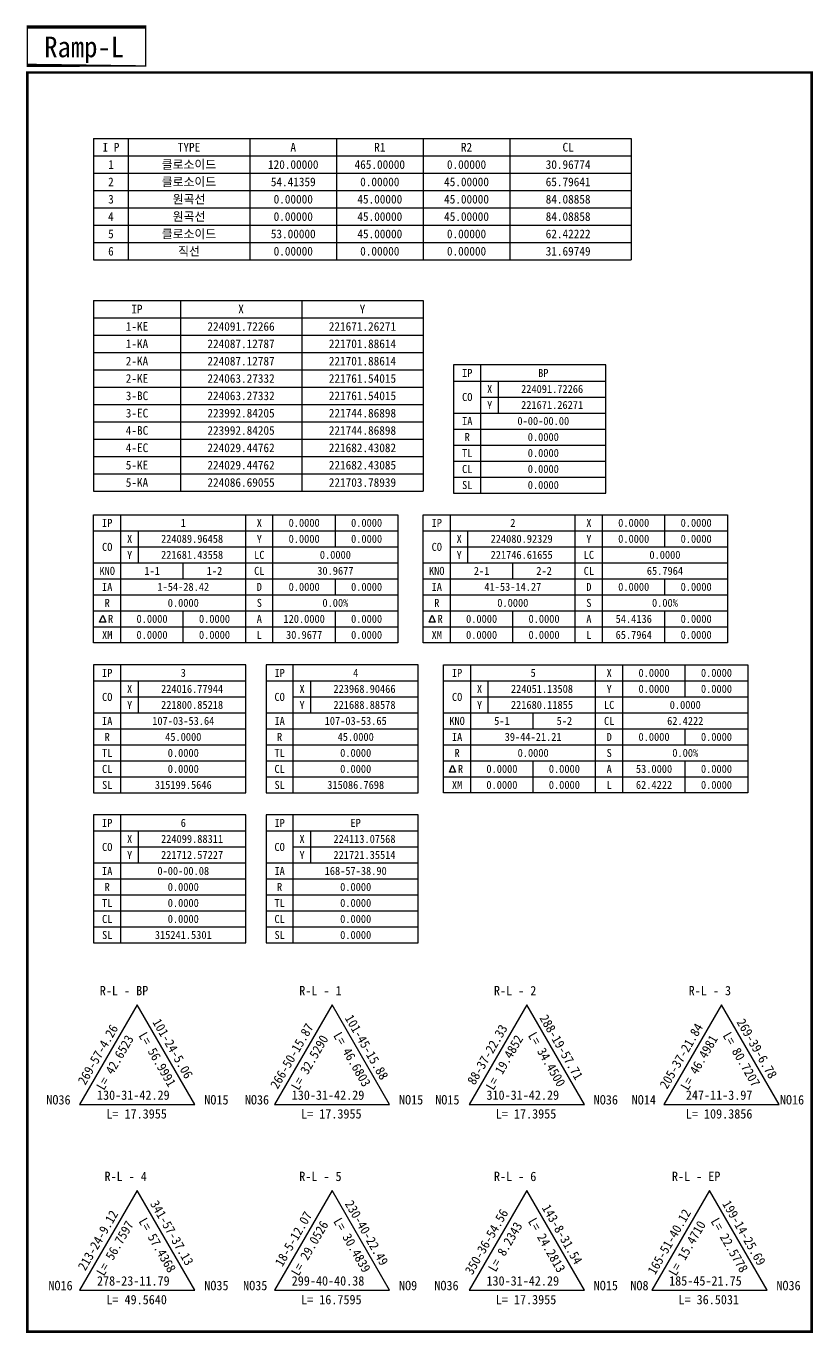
# Model space of a CAD drawing. Header units: metres. Extents: x 224482 to 226004, y 221373 to 222189.
# Drawn here: x 224997 to 225489, y 221373 to 222189 of the extents above; entities that cross this region are included whole.
import ezdxf
from ezdxf.enums import TextEntityAlignment as Align

# ---------------------------------------------------------------- set-up
doc = ezdxf.new("R2010")
doc.units = ezdxf.units.M
for name, color, linetype in [('CA-ALGN-TBSM', 2, 'Continuous'), ('CA-TABL-LIN1', 4, 'Continuous'), ('CA-TABL-LIN2', 1, 'Continuous'), ('CA-TABL-TEX2', 3, 'Continuous'), ('CV-SURV-LINE', 2, 'Continuous'), ('CV-SURV-TEXT', 3, 'Continuous'), ('CZ-LIN1', 7, 'Continuous'), ('CZ-TEX1', 6, 'Continuous')]:
    doc.layers.add(name, color=color, linetype=linetype)
doc.styles.add('GHS', font='DotumChe.ttf')
doc.styles.add('GTXT', font='DotumChe.ttf')
doc.styles.add('Han_Romanstyle', font='DotumChe.ttf')
doc.styles.add('돋움체', font='DotumChe.ttf')

# ---------------------------------------------------------------- blocks, each defined once
blk = doc.blocks.new('CACTCRV')
at = {"layer": 'CA-TABL-LIN1'}
blk.add_line((-15.25, -20), (-15.25, 20), dxfattribs=at)
blk.add_lwpolyline([(-23.75, -20), (23.75, -20), (23.75, 20), (-23.75, 20)], close=True, dxfattribs=at)
at = {"layer": 'CA-TABL-LIN2'}
for p, q in [((-23.75, 15), (23.75, 15)), ((-9.75, 5), (-9.75, 15)), ((-15.25, 10), (23.75, 10)), ((-23.75, 5), (23.75, 5)), ((-23.75, 0), (23.75, 0)), ((-23.75, -5), (23.75, -5)), ((-23.75, -10), (23.75, -10)), ((-23.75, -15), (23.75, -15))]:
    blk.add_line(p, q, dxfattribs=at)
at = {"layer": 'CA-TABL-TEX2', "style": 'GTXT'}
for s, p in [('IP', (-19.5, 17.5)), ('X', (-12.5, 12.5)), ('CO', (-19.5, 10)), ('Y', (-12.5, 7.5)), ('IA', (-19.5, 2.5)), ('R', (-19.5, -2.5)), ('TL', (-19.5, -7.5)), ('CL', (-19.5, -12.5)), ('SL', (-19.5, -17.5))]:
    blk.add_text(s, height=2.5, dxfattribs=at).set_placement(p, align=Align.MIDDLE_CENTER)
at = {"layer": 'CA-TABL-TEX2', "style": 'GTXT', "flags": 4}
for tag, p in [('IPNO', (4.249999359919457, 17.50000162638025)), ('COX', (7, 12.5)), ('COY', (7, 7.5)), ('IA', (4.25, 2.5)), ('R', (4.25, -2.5)), ('TL', (4.25, -7.5)), ('CL', (4.25, -12.5)), ('SL', (4.25, -17.5))]:
    blk.add_attdef(tag, text='', height=2.5, dxfattribs=at).set_placement(p, align=Align.MIDDLE)
blk = doc.blocks.new('CACTSPR')
at = {"layer": 'CA-TABL-LIN1'}
for p, q in [((0, -20), (0, 20)), ((8.5, -20), (8.5, 20))]:
    blk.add_line(p, q, dxfattribs=at)
blk.add_lwpolyline([(47.4999999999709, -20), (-47.5, -20), (-47.5, 20), (47.4999999999709, 20)], close=True, dxfattribs=at)
blk.add_lwpolyline([(-39, -20), (-39, 20)], dxfattribs=at)
at = {"layer": 'CA-TABL-LIN2'}
for p, q in [((28, 10), (28, 20)), ((-47.5, 15), (47.4999999999709, 15)), ((-33.5, 5), (-33.5, 15)), ((-39, 10), (47.5, 10)), ((-47.5, 5), (47.4999999999709, 5)), ((-19.5, 0), (-19.5, 5)), ((-47.5, 0), (47.4999999999709, 0)), ((28, -5), (28, 0)), ((-47.5, -5), (47.4999999999709, -5)), ((-47.5, -10), (47.4999999999709, -10)), ((-19.5, -20), (-19.5, -10)), ((28, -20), (28, -10)), ((-47.5, -15), (47.4999999999709, -15))]:
    blk.add_line(p, q, dxfattribs=at)
at = {"layer": 'CA-TABL-TEX2'}
blk.add_lwpolyline([(-44.67101316927119, -11.30628069797876), (-43.72807519867274, -13.49389222546324), (-45.61395113986964, -13.49389222546324)], close=True, dxfattribs=at)
at = {"layer": 'CA-TABL-TEX2', "style": 'GTXT'}
for s, p in [('IP', (-43.25, 17.5)), ('X', (4.25, 17.5)), ('X', (-36.25, 12.5)), ('Y', (4.25, 12.5)), ('CO', (-43.25, 10)), ('Y', (-36.25, 7.5)), ('LC', (4.25, 7.5)), ('KNO', (-43.25, 2.5)), ('CL', (4.25, 2.5)), ('IA', (-43.25, -2.5)), ('D', (4.25, -2.5)), ('R', (-43.25, -7.5)), ('S', (4.25, -7.5)), ('A', (4.25, -12.5)), ('XM', (-43.25, -17.5)), ('L', (4.25, -17.5))]:
    blk.add_text(s, height=2.5, dxfattribs=at).set_placement(p, align=Align.MIDDLE_CENTER)
blk.add_text('R', height=2.5, dxfattribs=at).set_placement((-42.19743679772364, -12.48919197084615), align=Align.MIDDLE)
at = {"layer": 'CA-TABL-TEX2', "style": 'GTXT', "flags": 4}
for tag, p in [('IPNO', (-19.50000064008054, 17.50000162638025)), ('X1', (18.25, 17.5)), ('X2', (37.75, 17.5)), ('COX', (-16.75, 12.5)), ('Y1', (18.25, 12.5)), ('Y2', (37.75, 12.5)), ('COY', (-16.75, 7.5)), ('LC', (28, 7.5)), ('KNO1', (-29.25000064008054, 2.500001626380254)), ('KNO2', (-9.750000640080543, 2.500001626380254)), ('CL', (28, 2.5)), ('IA', (-19.50000064008054, -2.499998373619746)), ('D1', (18.25, -2.5)), ('D2', (37.75, -2.5)), ('R', (-19.50000064008054, -7.499998373619746)), ('S', (28, -7.5)), ('DR1', (-29.25000064008054, -12.49999837361975)), ('DR2', (-9.750000640080543, -12.49999837361975)), ('A1', (18.25, -12.5)), ('A2', (37.75, -12.5)), ('XM1', (-29.25000064008054, -17.49999837361975)), ('XM2', (-9.750000640080543, -17.49999837361975)), ('SL1', (18.25, -17.5)), ('SL2', (37.75, -17.5))]:
    blk.add_attdef(tag, text='', height=2.5, dxfattribs=at).set_placement(p, align=Align.MIDDLE)

msp = doc.modelspace()

# ---------------------------------------------------------------- linework, layer by layer
at = {"layer": 'CA-TABL-LIN1', "linetype": 'Continuous'}
for p, q in [((225039.5976194855, 222119.2663815174), (225375.4309528188, 222119.2663815174)), ((225039.5976194855, 222119.2663815174), (225039.5976194855, 222043.4330481841)), ((225061.2642861522, 222119.2663815174), (225061.2642861522, 222108.4330481841)), ((225137.0976194855, 222119.2663815174), (225137.0976194855, 222108.4330481841)), ((225191.2642861522, 222119.2663815174), (225191.2642861522, 222108.4330481841)), ((225191.2642861522, 222119.2663815174), (225191.2642861522, 222108.433048184)), ((225245.4309528189, 222119.2663815174), (225245.4309528189, 222108.4330481841)), ((225299.5976194855, 222119.2663815174), (225299.5976194855, 222108.4330481841)), ((225375.4309528188, 222119.2663815174), (225375.4309528188, 222108.4330481841)), ((225039.5976194855, 222108.4330481841), (225061.2642861522, 222108.4330481841)), ((225061.2642861522, 222108.4330481841), (225137.0976194855, 222108.4330481841)), ((225061.2642861522, 222108.4330481841), (225061.2642861522, 222097.5997148507)), ((225137.0976194855, 222108.4330481841), (225212.9309528188, 222108.4330481841)), ((225137.0976194855, 222108.4330481841), (225137.0976194855, 222097.5997148507)), ((225191.2642861522, 222108.4330481841), (225245.4309528189, 222108.4330481841)), ((225191.2642861522, 222108.4330481841), (225191.2642861522, 222097.5997148507)), ((225245.4309528189, 222108.4330481841), (225299.5976194855, 222108.4330481841)), ((225245.4309528189, 222108.4330481841), (225245.4309528189, 222097.5997148507)), ((225299.5976194856, 222108.4330481841), (225375.4309528188, 222108.4330481841)), ((225299.5976194855, 222108.4330481841), (225299.5976194855, 222097.5997148507)), ((225375.4309528188, 222108.4330481841), (225375.4309528188, 222097.5997148507)), ((225039.5976194855, 222097.5997148507), (225061.2642861522, 222097.5997148507)), ((225061.2642861522, 222097.5997148507), (225137.0976194855, 222097.5997148507)), ((225061.2642861522, 222097.5997148507), (225061.2642861522, 222086.7663815174)), ((225137.0976194855, 222097.5997148507), (225212.9309528188, 222097.5997148507)), ((225137.0976194855, 222097.5997148507), (225137.0976194855, 222086.7663815174)), ((225191.2642861522, 222097.5997148507), (225245.4309528189, 222097.5997148507)), ((225191.2642861522, 222097.5997148507), (225191.2642861522, 222086.7663815174)), ((225245.4309528189, 222097.5997148507), (225299.5976194855, 222097.5997148507)), ((225245.4309528189, 222097.5997148507), (225245.4309528189, 222086.7663815174)), ((225299.5976194856, 222097.5997148507), (225375.4309528188, 222097.5997148507)), ((225299.5976194855, 222097.5997148507), (225299.5976194855, 222086.7663815174)), ((225375.4309528188, 222097.5997148507), (225375.4309528188, 222086.7663815174)), ((225039.5976194855, 222086.7663815174), (225061.2642861522, 222086.7663815174)), ((225061.2642861522, 222086.7663815174), (225137.0976194855, 222086.7663815174)), ((225061.2642861522, 222086.7663815174), (225061.2642861522, 222075.9330481841)), ((225137.0976194855, 222086.7663815174), (225212.9309528188, 222086.7663815174)), ((225137.0976194855, 222086.7663815174), (225137.0976194855, 222075.9330481841)), ((225191.2642861522, 222086.7663815174), (225245.4309528189, 222086.7663815174)), ((225191.2642861522, 222086.7663815174), (225191.2642861522, 222075.9330481841)), ((225245.4309528189, 222086.7663815174), (225299.5976194855, 222086.7663815174)), ((225245.4309528189, 222086.7663815174), (225245.4309528189, 222075.9330481841)), ((225299.5976194855, 222086.7663815174), (225375.4309528188, 222086.7663815174)), ((225299.5976194855, 222086.7663815174), (225299.5976194855, 222075.9330481841)), ((225375.4309528188, 222086.7663815174), (225375.4309528188, 222075.9330481841)), ((225039.5976194855, 222075.9330481841), (225061.2642861522, 222075.9330481841)), ((225061.2642861522, 222075.9330481841), (225137.0976194855, 222075.9330481841)), ((225061.2642861522, 222075.9330481841), (225061.2642861522, 222065.0997148507)), ((225137.0976194855, 222075.9330481841), (225212.9309528188, 222075.9330481841)), ((225137.0976194855, 222075.9330481841), (225137.0976194855, 222065.0997148507)), ((225191.2642861522, 222075.9330481841), (225245.4309528189, 222075.9330481841)), ((225191.2642861522, 222075.9330481841), (225191.2642861522, 222065.0997148507)), ((225245.4309528189, 222075.9330481841), (225299.5976194855, 222075.9330481841)), ((225245.4309528189, 222075.9330481841), (225245.4309528189, 222065.0997148507)), ((225299.5976194855, 222075.9330481841), (225375.4309528188, 222075.9330481841)), ((225299.5976194855, 222075.9330481841), (225299.5976194855, 222065.0997148507)), ((225375.4309528188, 222075.9330481841), (225375.4309528188, 222065.0997148507)), ((225039.5976194855, 222065.0997148507), (225061.2642861522, 222065.0997148507)), ((225061.2642861522, 222065.0997148507), (225137.0976194855, 222065.0997148507)), ((225061.2642861522, 222065.0997148507), (225061.2642861522, 222054.2663815174)), ((225137.0976194855, 222065.0997148507), (225212.9309528188, 222065.0997148507)), ((225137.0976194855, 222065.0997148507), (225137.0976194855, 222054.2663815174)), ((225191.2642861522, 222065.0997148507), (225245.4309528189, 222065.0997148507)), ((225191.2642861522, 222065.0997148507), (225191.2642861522, 222054.2663815174)), ((225245.4309528189, 222065.0997148507), (225299.5976194855, 222065.0997148507)), ((225245.4309528189, 222065.0997148507), (225245.4309528189, 222054.2663815174)), ((225299.5976194856, 222065.0997148508), (225375.4309528188, 222065.0997148507)), ((225299.5976194855, 222065.0997148507), (225299.5976194856, 222054.2663815174)), ((225375.4309528188, 222065.0997148507), (225375.4309528188, 222054.2663815174)), ((225039.5976194855, 222054.2663815174), (225061.2642861522, 222054.2663815174)), ((225061.2642861522, 222054.2663815174), (225137.0976194855, 222054.2663815174)), ((225061.2642861521, 222054.2663815174), (225061.2642861521, 222043.4330481841)), ((225137.0976194855, 222054.2663815174), (225212.9309528188, 222054.2663815174)), ((225137.0976194855, 222054.2663815174), (225137.0976194855, 222043.4330481841)), ((225191.2642861522, 222054.2663815174), (225245.4309528189, 222054.2663815174)), ((225191.2642861522, 222054.2663815174), (225191.2642861521, 222043.4330481841)), ((225245.4309528189, 222054.2663815174), (225299.5976194856, 222054.2663815174)), ((225245.4309528188, 222054.2663815174), (225245.4309528188, 222043.4330481841)), ((225299.5976194856, 222054.2663815174), (225375.4309528188, 222054.2663815174)), ((225299.5976194855, 222054.2663815174), (225299.5976194855, 222043.433048184)), ((225375.4309528188, 222054.2663815174), (225375.4309528187, 222043.433048184)), ((225039.5976194855, 222043.4330481841), (225061.2642861522, 222043.4330481841)), ((225061.2642861522, 222043.4330481841), (225137.0976194855, 222043.4330481841)), ((225137.0976194855, 222043.4330481841), (225212.9309528188, 222043.4330481841)), ((225191.2642861522, 222043.4330481841), (225245.4309528188, 222043.433048184)), ((225245.4309528188, 222043.433048184), (225299.5976194855, 222043.4330481841)), ((225299.5976194855, 222043.433048184), (225375.4309528188, 222043.433048184)), ((225039.5976194855, 222018.1204502303), (225245.4309528188, 222018.1204502303)), ((225039.5976194855, 222018.1204502303), (225039.5976194854, 221898.9537835637)), ((225093.7642861521, 222018.1204502303), (225093.7642861521, 222007.287116897)), ((225169.5976194855, 222018.1204502303), (225169.5976194855, 222007.287116897)), ((225245.4309528188, 222018.1204502303), (225245.4309528188, 222007.287116897)), ((225039.5976194855, 222007.287116897), (225093.7642861521, 222007.287116897)), ((225093.7642861521, 222007.287116897), (225169.5976194855, 222007.287116897)), ((225093.7642861521, 222007.287116897), (225093.7642861521, 221996.4537835637)), ((225169.5976194855, 222007.287116897), (225245.4309528188, 222007.287116897)), ((225169.5976194855, 222007.287116897), (225169.5976194855, 221996.4537835637)), ((225245.4309528188, 222007.287116897), (225245.4309528188, 221996.4537835637)), ((225039.5976194855, 221996.4537835637), (225093.7642861521, 221996.4537835637)), ((225093.7642861521, 221996.4537835637), (225169.5976194855, 221996.4537835637)), ((225093.7642861521, 221996.4537835637), (225093.7642861521, 221985.6204502303)), ((225169.5976194855, 221996.4537835637), (225245.4309528188, 221996.4537835637)), ((225169.5976194855, 221996.4537835637), (225169.5976194855, 221985.6204502303)), ((225245.4309528188, 221996.4537835637), (225245.4309528188, 221985.6204502303)), ((225039.5976194855, 221985.6204502303), (225093.7642861521, 221985.6204502303)), ((225093.7642861521, 221985.6204502303), (225169.5976194855, 221985.6204502303)), ((225093.7642861521, 221985.6204502303), (225093.7642861521, 221963.9537835637)), ((225169.5976194855, 221985.6204502303), (225245.4309528188, 221985.6204502303)), ((225169.5976194855, 221985.6204502303), (225169.5976194855, 221963.9537835637)), ((225245.4309528188, 221985.6204502303), (225245.4309528187, 221963.9537835637)), ((225039.5976194855, 221974.787116897), (225093.7642861521, 221974.787116897)), ((225093.7642861521, 221974.787116897), (225169.5976194855, 221974.787116897)), ((225169.5976194855, 221974.787116897), (225245.4309528188, 221974.787116897)), ((225039.5976194855, 221963.9537835637), (225093.7642861521, 221963.9537835637)), ((225093.7642861521, 221963.9537835637), (225169.5976194855, 221963.9537835637)), ((225093.7642861521, 221963.9537835637), (225093.7642861521, 221953.1204502303)), ((225169.5976194855, 221963.9537835637), (225245.4309528188, 221963.9537835637)), ((225169.5976194855, 221963.9537835637), (225169.5976194855, 221953.1204502303)), ((225245.4309528188, 221963.9537835637), (225245.4309528188, 221953.1204502303)), ((225039.5976194855, 221953.1204502303), (225093.7642861521, 221953.1204502303)), ((225093.7642861521, 221953.1204502303), (225169.5976194855, 221953.1204502303)), ((225093.7642861521, 221953.1204502303), (225093.7642861521, 221942.287116897)), ((225169.5976194855, 221953.1204502303), (225245.4309528188, 221953.1204502303)), ((225169.5976194855, 221953.1204502303), (225169.5976194855, 221942.287116897)), ((225245.4309528188, 221953.1204502303), (225245.4309528188, 221942.287116897)), ((225039.5976194855, 221942.287116897), (225093.7642861521, 221942.287116897)), ((225093.7642861521, 221942.287116897), (225169.5976194855, 221942.287116897)), ((225093.7642861521, 221942.287116897), (225093.7642861521, 221931.4537835637)), ((225169.5976194855, 221942.287116897), (225245.4309528188, 221942.287116897)), ((225169.5976194855, 221942.287116897), (225169.5976194855, 221931.4537835637)), ((225245.4309528188, 221942.287116897), (225245.4309528188, 221931.4537835637)), ((225039.5976194855, 221931.4537835637), (225093.7642861521, 221931.4537835637)), ((225093.7642861521, 221931.4537835637), (225093.7642861521, 221920.6204502303)), ((225093.7642861521, 221931.4537835637), (225169.5976194855, 221931.4537835637)), ((225169.5976194855, 221931.4537835637), (225169.5976194855, 221920.6204502303)), ((225169.5976194855, 221931.4537835637), (225245.4309528188, 221931.4537835637)), ((225245.4309528188, 221931.4537835637), (225245.4309528188, 221920.6204502303)), ((225039.5976194855, 221920.6204502303), (225093.7642861521, 221920.6204502303)), ((225093.7642861521, 221920.6204502303), (225169.5976194855, 221920.6204502303)), ((225093.7642861521, 221920.6204502303), (225093.7642861521, 221909.787116897)), ((225169.5976194855, 221920.6204502303), (225245.4309528188, 221920.6204502303)), ((225169.5976194855, 221920.6204502303), (225169.5976194855, 221909.787116897)), ((225245.4309528188, 221920.6204502303), (225245.4309528188, 221898.9537835637)), ((225039.5976194855, 221909.787116897), (225093.7642861521, 221909.787116897)), ((225093.7642861521, 221909.787116897), (225169.5976194855, 221909.787116897)), ((225093.7642861521, 221909.787116897), (225093.7642861521, 221898.9537835637)), ((225169.5976194855, 221909.787116897), (225245.4309528188, 221909.787116897)), ((225169.5976194855, 221909.787116897), (225169.5976194855, 221898.9537835637)), ((225039.5976194855, 221898.9537835637), (225093.7642861521, 221898.9537835637)), ((225093.7642861521, 221898.9537835637), (225169.5976194855, 221898.9537835637)), ((225169.5976194855, 221898.9537835637), (225245.4309528188, 221898.9537835637))]:
    msp.add_line(p, q, dxfattribs=at)
at = {"layer": 'CV-SURV-LINE'}
for points in [[(225066.8856875142, 221578.1110630971), (225030.8856875142, 221515.7554630971), (225102.8856875142, 221515.7554630971)], [(225188.4990594187, 221578.1110630971), (225152.4990594187, 221515.7554630971), (225224.4990594187, 221515.7554630971)], [(225310.1124313231, 221578.1110630971), (225274.1124313231, 221515.755463097), (225346.1124313231, 221515.755463097)], [(225431.7258032276, 221578.1110630971), (225395.7258032276, 221515.755463097), (225467.7258032276, 221515.755463097)], [(225066.8856875142, 221462.0617014365), (225030.8856875142, 221399.7061014365), (225102.8856875142, 221399.7061014365)], [(225188.4990594187, 221462.0617014365), (225152.4990594187, 221399.7061014365), (225224.4990594187, 221399.7061014365)], [(225310.1124313231, 221462.0617014365), (225274.1124313231, 221399.7061014365), (225346.1124313231, 221399.7061014365)], [(225424.2129614169, 221462.0617014365), (225388.2129614169, 221399.7061014365), (225460.2129614169, 221399.7061014365)]]:
    msp.add_lwpolyline(points, close=True, dxfattribs=at)
at = {"layer": 'CZ-LIN1'}
for points, const_width in [([(225072.0457759968, 222164.5678692689), (225072.0457759964, 222189.0300073641), (224998.2095859644, 222189.0300073629), (224998.2095859647, 222164.5678692678)], 0.8999999999999999), ([(224998.2095859647, 222160.4988828255), (225488.071133414, 222160.4988828255), (225488.071133414, 221373.8131992592), (224998.2095859647, 221373.8131992592)], 1.5)]:
    msp.add_lwpolyline(points, close=True, dxfattribs=dict(at, const_width=const_width))

# ---------------------------------------------------------------- block references
at = {"layer": 'CA-ALGN-TBSM'}
ref = msp.add_blockref('CACTCRV', (225311.9667628187, 221937.7649546662), dxfattribs=dict(at, xscale=2, yscale=2, zscale=2))
ref.add_attrib('IPNO', 'BP', dxfattribs={"layer": 'CA-TABL-TEX2', "height": 5, "style": 'GTXT'}).set_placement((225320.4667615385, 221972.764957919), align=Align.MIDDLE)
ref.add_attrib('COX', '224091.72266', dxfattribs={"layer": 'CA-TABL-TEX2', "height": 5, "style": 'GTXT'}).set_placement((225325.9667628187, 221962.7649546662), align=Align.MIDDLE)
ref.add_attrib('COY', '221671.26271', dxfattribs={"layer": 'CA-TABL-TEX2', "height": 5, "style": 'GTXT'}).set_placement((225325.9667628187, 221952.7649546662), align=Align.MIDDLE)
ref.add_attrib('IA', '0-00-00.00', dxfattribs={"layer": 'CA-TABL-TEX2', "height": 5, "style": 'GTXT'}).set_placement((225320.4667628187, 221942.7649546662), align=Align.MIDDLE)
ref.add_attrib('R', '0.0000', dxfattribs={"layer": 'CA-TABL-TEX2', "height": 5, "style": 'GTXT'}).set_placement((225320.4667628187, 221932.7649546662), align=Align.MIDDLE)
ref.add_attrib('TL', '0.0000', dxfattribs={"layer": 'CA-TABL-TEX2', "height": 5, "style": 'GTXT'}).set_placement((225320.4667628187, 221922.7649546662), align=Align.MIDDLE)
ref.add_attrib('CL', '0.0000', dxfattribs={"layer": 'CA-TABL-TEX2', "height": 5, "style": 'GTXT'}).set_placement((225320.4667628187, 221912.7649546662), align=Align.MIDDLE)
ref.add_attrib('SL', '0.0000', dxfattribs={"layer": 'CA-TABL-TEX2', "height": 5, "style": 'GTXT'}).set_placement((225320.4667628187, 221902.7649546662), align=Align.MIDDLE)
ref = msp.add_blockref('CACTSPR', (225134.5976194855, 221844.1315028475), dxfattribs=dict(at, xscale=2, yscale=2, zscale=2))
ref.add_attrib('IPNO', '1', dxfattribs={"layer": 'CA-TABL-TEX2', "height": 5, "style": 'GTXT'}).set_placement((225095.5976182053, 221879.1315061002), align=Align.MIDDLE)
ref.add_attrib('COX', '224089.96458', dxfattribs={"layer": 'CA-TABL-TEX2', "height": 5, "style": 'GTXT'}).set_placement((225101.0976194855, 221869.1315028475), align=Align.MIDDLE)
ref.add_attrib('COY', '221681.43558', dxfattribs={"layer": 'CA-TABL-TEX2', "height": 5, "style": 'GTXT'}).set_placement((225101.0976194855, 221859.1315028475), align=Align.MIDDLE)
ref.add_attrib('KNO1', '1-1', dxfattribs={"layer": 'CA-TABL-TEX2', "height": 5, "style": 'GTXT'}).set_placement((225076.0976182053, 221849.1315061002), align=Align.MIDDLE)
ref.add_attrib('KNO2', '1-2', dxfattribs={"layer": 'CA-TABL-TEX2', "height": 5, "style": 'GTXT'}).set_placement((225115.0976182053, 221849.1315061002), align=Align.MIDDLE)
ref.add_attrib('IA', '1-54-28.42', dxfattribs={"layer": 'CA-TABL-TEX2', "height": 5, "style": 'GTXT'}).set_placement((225095.5976182053, 221839.1315061002), align=Align.MIDDLE)
ref.add_attrib('R', '0.0000', dxfattribs={"layer": 'CA-TABL-TEX2', "height": 5, "style": 'GTXT'}).set_placement((225095.5976182053, 221829.1315061002), align=Align.MIDDLE)
ref.add_attrib('DR1', '0.0000', dxfattribs={"layer": 'CA-TABL-TEX2', "height": 5, "style": 'GTXT'}).set_placement((225076.0976182053, 221819.1315061002), align=Align.MIDDLE)
ref.add_attrib('DR2', '0.0000', dxfattribs={"layer": 'CA-TABL-TEX2', "height": 5, "style": 'GTXT'}).set_placement((225115.0976182053, 221819.1315061002), align=Align.MIDDLE)
ref.add_attrib('XM1', '0.0000', dxfattribs={"layer": 'CA-TABL-TEX2', "height": 5, "style": 'GTXT'}).set_placement((225076.0976182053, 221809.1315061002), align=Align.MIDDLE)
ref.add_attrib('XM2', '0.0000', dxfattribs={"layer": 'CA-TABL-TEX2', "height": 5, "style": 'GTXT'}).set_placement((225115.0976182053, 221809.1315061002), align=Align.MIDDLE)
ref.add_attrib('X1', '0.0000', dxfattribs={"layer": 'CA-TABL-TEX2', "height": 5, "style": 'GTXT'}).set_placement((225171.0976194855, 221879.1315028475), align=Align.MIDDLE)
ref.add_attrib('X2', '0.0000', dxfattribs={"layer": 'CA-TABL-TEX2', "height": 5, "style": 'GTXT'}).set_placement((225210.0976194855, 221879.1315028475), align=Align.MIDDLE)
ref.add_attrib('Y1', '0.0000', dxfattribs={"layer": 'CA-TABL-TEX2', "height": 5, "style": 'GTXT'}).set_placement((225171.0976194855, 221869.1315028475), align=Align.MIDDLE)
ref.add_attrib('Y2', '0.0000', dxfattribs={"layer": 'CA-TABL-TEX2', "height": 5, "style": 'GTXT'}).set_placement((225210.0976194855, 221869.1315028475), align=Align.MIDDLE)
ref.add_attrib('LC', '0.0000', dxfattribs={"layer": 'CA-TABL-TEX2', "height": 5, "style": 'GTXT'}).set_placement((225190.5976194855, 221859.1315028475), align=Align.MIDDLE)
ref.add_attrib('CL', '30.9677', dxfattribs={"layer": 'CA-TABL-TEX2', "height": 5, "style": 'GTXT'}).set_placement((225190.5976194855, 221849.1315028475), align=Align.MIDDLE)
ref.add_attrib('D1', '0.0000', dxfattribs={"layer": 'CA-TABL-TEX2', "height": 5, "style": 'GTXT'}).set_placement((225171.0976194855, 221839.1315028475), align=Align.MIDDLE)
ref.add_attrib('D2', '0.0000', dxfattribs={"layer": 'CA-TABL-TEX2', "height": 5, "style": 'GTXT'}).set_placement((225210.0976194855, 221839.1315028475), align=Align.MIDDLE)
ref.add_attrib('S', '0.00%', dxfattribs={"layer": 'CA-TABL-TEX2', "height": 5, "style": 'GTXT'}).set_placement((225190.5976194855, 221829.1315028475), align=Align.MIDDLE)
ref.add_attrib('A1', '120.0000', dxfattribs={"layer": 'CA-TABL-TEX2', "height": 5, "style": 'GTXT'}).set_placement((225171.0976194855, 221819.1315028475), align=Align.MIDDLE)
ref.add_attrib('A2', '0.0000', dxfattribs={"layer": 'CA-TABL-TEX2', "height": 5, "style": 'GTXT'}).set_placement((225210.0976194855, 221819.1315028475), align=Align.MIDDLE)
ref.add_attrib('SL1', '30.9677', dxfattribs={"layer": 'CA-TABL-TEX2', "height": 5, "style": 'GTXT'}).set_placement((225171.0976194855, 221809.1315028475), align=Align.MIDDLE)
ref.add_attrib('SL2', '0.0000', dxfattribs={"layer": 'CA-TABL-TEX2', "height": 5, "style": 'GTXT'}).set_placement((225210.0976194855, 221809.1315028475), align=Align.MIDDLE)
ref = msp.add_blockref('CACTSPR', (225340.4309528189, 221844.1315028475), dxfattribs=dict(at, xscale=2, yscale=2, zscale=2))
ref.add_attrib('IPNO', '2', dxfattribs={"layer": 'CA-TABL-TEX2', "height": 5, "style": 'GTXT'}).set_placement((225301.4309515387, 221879.1315061002), align=Align.MIDDLE)
ref.add_attrib('COX', '224080.92329', dxfattribs={"layer": 'CA-TABL-TEX2', "height": 5, "style": 'GTXT'}).set_placement((225306.9309528189, 221869.1315028475), align=Align.MIDDLE)
ref.add_attrib('COY', '221746.61655', dxfattribs={"layer": 'CA-TABL-TEX2', "height": 5, "style": 'GTXT'}).set_placement((225306.9309528189, 221859.1315028475), align=Align.MIDDLE)
ref.add_attrib('KNO1', '2-1', dxfattribs={"layer": 'CA-TABL-TEX2', "height": 5, "style": 'GTXT'}).set_placement((225281.9309515387, 221849.1315061002), align=Align.MIDDLE)
ref.add_attrib('KNO2', '2-2', dxfattribs={"layer": 'CA-TABL-TEX2', "height": 5, "style": 'GTXT'}).set_placement((225320.9309515387, 221849.1315061002), align=Align.MIDDLE)
ref.add_attrib('IA', '41-53-14.27', dxfattribs={"layer": 'CA-TABL-TEX2', "height": 5, "style": 'GTXT'}).set_placement((225301.4309515387, 221839.1315061002), align=Align.MIDDLE)
ref.add_attrib('R', '0.0000', dxfattribs={"layer": 'CA-TABL-TEX2', "height": 5, "style": 'GTXT'}).set_placement((225301.4309515387, 221829.1315061002), align=Align.MIDDLE)
ref.add_attrib('DR1', '0.0000', dxfattribs={"layer": 'CA-TABL-TEX2', "height": 5, "style": 'GTXT'}).set_placement((225281.9309515387, 221819.1315061002), align=Align.MIDDLE)
ref.add_attrib('DR2', '0.0000', dxfattribs={"layer": 'CA-TABL-TEX2', "height": 5, "style": 'GTXT'}).set_placement((225320.9309515387, 221819.1315061002), align=Align.MIDDLE)
ref.add_attrib('XM1', '0.0000', dxfattribs={"layer": 'CA-TABL-TEX2', "height": 5, "style": 'GTXT'}).set_placement((225281.9309515387, 221809.1315061002), align=Align.MIDDLE)
ref.add_attrib('XM2', '0.0000', dxfattribs={"layer": 'CA-TABL-TEX2', "height": 5, "style": 'GTXT'}).set_placement((225320.9309515387, 221809.1315061002), align=Align.MIDDLE)
ref.add_attrib('X1', '0.0000', dxfattribs={"layer": 'CA-TABL-TEX2', "height": 5, "style": 'GTXT'}).set_placement((225376.9309528189, 221879.1315028475), align=Align.MIDDLE)
ref.add_attrib('X2', '0.0000', dxfattribs={"layer": 'CA-TABL-TEX2', "height": 5, "style": 'GTXT'}).set_placement((225415.9309528189, 221879.1315028475), align=Align.MIDDLE)
ref.add_attrib('Y1', '0.0000', dxfattribs={"layer": 'CA-TABL-TEX2', "height": 5, "style": 'GTXT'}).set_placement((225376.9309528189, 221869.1315028475), align=Align.MIDDLE)
ref.add_attrib('Y2', '0.0000', dxfattribs={"layer": 'CA-TABL-TEX2', "height": 5, "style": 'GTXT'}).set_placement((225415.9309528189, 221869.1315028475), align=Align.MIDDLE)
ref.add_attrib('LC', '0.0000', dxfattribs={"layer": 'CA-TABL-TEX2', "height": 5, "style": 'GTXT'}).set_placement((225396.4309528189, 221859.1315028475), align=Align.MIDDLE)
ref.add_attrib('CL', '65.7964', dxfattribs={"layer": 'CA-TABL-TEX2', "height": 5, "style": 'GTXT'}).set_placement((225396.4309528189, 221849.1315028475), align=Align.MIDDLE)
ref.add_attrib('D1', '0.0000', dxfattribs={"layer": 'CA-TABL-TEX2', "height": 5, "style": 'GTXT'}).set_placement((225376.9309528189, 221839.1315028475), align=Align.MIDDLE)
ref.add_attrib('D2', '0.0000', dxfattribs={"layer": 'CA-TABL-TEX2', "height": 5, "style": 'GTXT'}).set_placement((225415.9309528189, 221839.1315028475), align=Align.MIDDLE)
ref.add_attrib('S', '0.00%', dxfattribs={"layer": 'CA-TABL-TEX2', "height": 5, "style": 'GTXT'}).set_placement((225396.4309528189, 221829.1315028475), align=Align.MIDDLE)
ref.add_attrib('A1', '54.4136', dxfattribs={"layer": 'CA-TABL-TEX2', "height": 5, "style": 'GTXT'}).set_placement((225376.9309528189, 221819.1315028475), align=Align.MIDDLE)
ref.add_attrib('A2', '0.0000', dxfattribs={"layer": 'CA-TABL-TEX2', "height": 5, "style": 'GTXT'}).set_placement((225415.9309528189, 221819.1315028475), align=Align.MIDDLE)
ref.add_attrib('SL1', '65.7964', dxfattribs={"layer": 'CA-TABL-TEX2', "height": 5, "style": 'GTXT'}).set_placement((225376.9309528189, 221809.1315028475), align=Align.MIDDLE)
ref.add_attrib('SL2', '0.0000', dxfattribs={"layer": 'CA-TABL-TEX2', "height": 5, "style": 'GTXT'}).set_placement((225415.9309528189, 221809.1315028475), align=Align.MIDDLE)
ref = msp.add_blockref('CACTCRV', (225087.0976194855, 221750.3879660247), dxfattribs=dict(at, xscale=2, yscale=2, zscale=2))
ref.add_attrib('IPNO', '3', dxfattribs={"layer": 'CA-TABL-TEX2', "height": 5, "style": 'GTXT'}).set_placement((225095.5976182053, 221785.3879692774), align=Align.MIDDLE)
ref.add_attrib('COX', '224016.77944', dxfattribs={"layer": 'CA-TABL-TEX2', "height": 5, "style": 'GTXT'}).set_placement((225101.0976194855, 221775.3879660247), align=Align.MIDDLE)
ref.add_attrib('COY', '221800.85218', dxfattribs={"layer": 'CA-TABL-TEX2', "height": 5, "style": 'GTXT'}).set_placement((225101.0976194855, 221765.3879660247), align=Align.MIDDLE)
ref.add_attrib('IA', '107-03-53.64', dxfattribs={"layer": 'CA-TABL-TEX2', "height": 5, "style": 'GTXT'}).set_placement((225095.5976194855, 221755.3879660247), align=Align.MIDDLE)
ref.add_attrib('R', '45.0000', dxfattribs={"layer": 'CA-TABL-TEX2', "height": 5, "style": 'GTXT'}).set_placement((225095.5976194855, 221745.3879660247), align=Align.MIDDLE)
ref.add_attrib('TL', '0.0000', dxfattribs={"layer": 'CA-TABL-TEX2', "height": 5, "style": 'GTXT'}).set_placement((225095.5976194855, 221735.3879660247), align=Align.MIDDLE)
ref.add_attrib('CL', '0.0000', dxfattribs={"layer": 'CA-TABL-TEX2', "height": 5, "style": 'GTXT'}).set_placement((225095.5976194855, 221725.3879660247), align=Align.MIDDLE)
ref.add_attrib('SL', '315199.5646', dxfattribs={"layer": 'CA-TABL-TEX2', "height": 5, "style": 'GTXT'}).set_placement((225095.5976194855, 221715.3879660247), align=Align.MIDDLE)
ref = msp.add_blockref('CACTCRV', (225194.7881567972, 221750.3879660247), dxfattribs=dict(at, xscale=2, yscale=2, zscale=2))
ref.add_attrib('IPNO', '4', dxfattribs={"layer": 'CA-TABL-TEX2', "height": 5, "style": 'GTXT'}).set_placement((225203.288155517, 221785.3879692774), align=Align.MIDDLE)
ref.add_attrib('COX', '223968.90466', dxfattribs={"layer": 'CA-TABL-TEX2', "height": 5, "style": 'GTXT'}).set_placement((225208.7881567972, 221775.3879660247), align=Align.MIDDLE)
ref.add_attrib('COY', '221688.88578', dxfattribs={"layer": 'CA-TABL-TEX2', "height": 5, "style": 'GTXT'}).set_placement((225208.7881567972, 221765.3879660247), align=Align.MIDDLE)
ref.add_attrib('IA', '107-03-53.65', dxfattribs={"layer": 'CA-TABL-TEX2', "height": 5, "style": 'GTXT'}).set_placement((225203.2881567972, 221755.3879660247), align=Align.MIDDLE)
ref.add_attrib('R', '45.0000', dxfattribs={"layer": 'CA-TABL-TEX2', "height": 5, "style": 'GTXT'}).set_placement((225203.2881567972, 221745.3879660247), align=Align.MIDDLE)
ref.add_attrib('TL', '0.0000', dxfattribs={"layer": 'CA-TABL-TEX2', "height": 5, "style": 'GTXT'}).set_placement((225203.2881567972, 221735.3879660247), align=Align.MIDDLE)
ref.add_attrib('CL', '0.0000', dxfattribs={"layer": 'CA-TABL-TEX2', "height": 5, "style": 'GTXT'}).set_placement((225203.2881567972, 221725.3879660247), align=Align.MIDDLE)
ref.add_attrib('SL', '315086.7698', dxfattribs={"layer": 'CA-TABL-TEX2', "height": 5, "style": 'GTXT'}).set_placement((225203.2881567972, 221715.3879660247), align=Align.MIDDLE)
ref = msp.add_blockref('CACTSPR', (225353.1214901307, 221750.3879660247), dxfattribs=dict(at, xscale=2, yscale=2, zscale=2))
ref.add_attrib('IPNO', '5', dxfattribs={"layer": 'CA-TABL-TEX2', "height": 5, "style": 'GTXT'}).set_placement((225314.1214888505, 221785.3879692774), align=Align.MIDDLE)
ref.add_attrib('COX', '224051.13508', dxfattribs={"layer": 'CA-TABL-TEX2', "height": 5, "style": 'GTXT'}).set_placement((225319.6214901307, 221775.3879660247), align=Align.MIDDLE)
ref.add_attrib('COY', '221680.11855', dxfattribs={"layer": 'CA-TABL-TEX2', "height": 5, "style": 'GTXT'}).set_placement((225319.6214901307, 221765.3879660247), align=Align.MIDDLE)
ref.add_attrib('KNO1', '5-1', dxfattribs={"layer": 'CA-TABL-TEX2', "height": 5, "style": 'GTXT'}).set_placement((225294.6214888505, 221755.3879692774), align=Align.MIDDLE)
ref.add_attrib('KNO2', '5-2', dxfattribs={"layer": 'CA-TABL-TEX2', "height": 5, "style": 'GTXT'}).set_placement((225333.6214888505, 221755.3879692774), align=Align.MIDDLE)
ref.add_attrib('IA', '39-44-21.21', dxfattribs={"layer": 'CA-TABL-TEX2', "height": 5, "style": 'GTXT'}).set_placement((225314.1214888505, 221745.3879692774), align=Align.MIDDLE)
ref.add_attrib('R', '0.0000', dxfattribs={"layer": 'CA-TABL-TEX2', "height": 5, "style": 'GTXT'}).set_placement((225314.1214888505, 221735.3879692774), align=Align.MIDDLE)
ref.add_attrib('DR1', '0.0000', dxfattribs={"layer": 'CA-TABL-TEX2', "height": 5, "style": 'GTXT'}).set_placement((225294.6214888505, 221725.3879692774), align=Align.MIDDLE)
ref.add_attrib('DR2', '0.0000', dxfattribs={"layer": 'CA-TABL-TEX2', "height": 5, "style": 'GTXT'}).set_placement((225333.6214888505, 221725.3879692774), align=Align.MIDDLE)
ref.add_attrib('XM1', '0.0000', dxfattribs={"layer": 'CA-TABL-TEX2', "height": 5, "style": 'GTXT'}).set_placement((225294.6214888505, 221715.3879692774), align=Align.MIDDLE)
ref.add_attrib('XM2', '0.0000', dxfattribs={"layer": 'CA-TABL-TEX2', "height": 5, "style": 'GTXT'}).set_placement((225333.6214888505, 221715.3879692774), align=Align.MIDDLE)
ref.add_attrib('X1', '0.0000', dxfattribs={"layer": 'CA-TABL-TEX2', "height": 5, "style": 'GTXT'}).set_placement((225389.6214901307, 221785.3879660247), align=Align.MIDDLE)
ref.add_attrib('X2', '0.0000', dxfattribs={"layer": 'CA-TABL-TEX2', "height": 5, "style": 'GTXT'}).set_placement((225428.6214901307, 221785.3879660247), align=Align.MIDDLE)
ref.add_attrib('Y1', '0.0000', dxfattribs={"layer": 'CA-TABL-TEX2', "height": 5, "style": 'GTXT'}).set_placement((225389.6214901307, 221775.3879660247), align=Align.MIDDLE)
ref.add_attrib('Y2', '0.0000', dxfattribs={"layer": 'CA-TABL-TEX2', "height": 5, "style": 'GTXT'}).set_placement((225428.6214901307, 221775.3879660247), align=Align.MIDDLE)
ref.add_attrib('LC', '0.0000', dxfattribs={"layer": 'CA-TABL-TEX2', "height": 5, "style": 'GTXT'}).set_placement((225409.1214901307, 221765.3879660247), align=Align.MIDDLE)
ref.add_attrib('CL', '62.4222', dxfattribs={"layer": 'CA-TABL-TEX2', "height": 5, "style": 'GTXT'}).set_placement((225409.1214901307, 221755.3879660247), align=Align.MIDDLE)
ref.add_attrib('D1', '0.0000', dxfattribs={"layer": 'CA-TABL-TEX2', "height": 5, "style": 'GTXT'}).set_placement((225389.6214901307, 221745.3879660247), align=Align.MIDDLE)
ref.add_attrib('D2', '0.0000', dxfattribs={"layer": 'CA-TABL-TEX2', "height": 5, "style": 'GTXT'}).set_placement((225428.6214901307, 221745.3879660247), align=Align.MIDDLE)
ref.add_attrib('S', '0.00%', dxfattribs={"layer": 'CA-TABL-TEX2', "height": 5, "style": 'GTXT'}).set_placement((225409.1214901307, 221735.3879660247), align=Align.MIDDLE)
ref.add_attrib('A1', '53.0000', dxfattribs={"layer": 'CA-TABL-TEX2', "height": 5, "style": 'GTXT'}).set_placement((225389.6214901307, 221725.3879660247), align=Align.MIDDLE)
ref.add_attrib('A2', '0.0000', dxfattribs={"layer": 'CA-TABL-TEX2', "height": 5, "style": 'GTXT'}).set_placement((225428.6214901307, 221725.3879660247), align=Align.MIDDLE)
ref.add_attrib('SL1', '62.4222', dxfattribs={"layer": 'CA-TABL-TEX2', "height": 5, "style": 'GTXT'}).set_placement((225389.6214901307, 221715.3879660247), align=Align.MIDDLE)
ref.add_attrib('SL2', '0.0000', dxfattribs={"layer": 'CA-TABL-TEX2', "height": 5, "style": 'GTXT'}).set_placement((225428.6214901307, 221715.3879660247), align=Align.MIDDLE)
ref = msp.add_blockref('CACTCRV', (225087.0976194855, 221656.6444292018), dxfattribs=dict(at, xscale=2, yscale=2, zscale=2))
ref.add_attrib('IPNO', '6', dxfattribs={"layer": 'CA-TABL-TEX2', "height": 5, "style": 'GTXT'}).set_placement((225095.5976182053, 221691.6444324546), align=Align.MIDDLE)
ref.add_attrib('COX', '224099.88311', dxfattribs={"layer": 'CA-TABL-TEX2', "height": 5, "style": 'GTXT'}).set_placement((225101.0976194855, 221681.6444292018), align=Align.MIDDLE)
ref.add_attrib('COY', '221712.57227', dxfattribs={"layer": 'CA-TABL-TEX2', "height": 5, "style": 'GTXT'}).set_placement((225101.0976194855, 221671.6444292018), align=Align.MIDDLE)
ref.add_attrib('IA', '0-00-00.08', dxfattribs={"layer": 'CA-TABL-TEX2', "height": 5, "style": 'GTXT'}).set_placement((225095.5976194855, 221661.6444292018), align=Align.MIDDLE)
ref.add_attrib('R', '0.0000', dxfattribs={"layer": 'CA-TABL-TEX2', "height": 5, "style": 'GTXT'}).set_placement((225095.5976194855, 221651.6444292018), align=Align.MIDDLE)
ref.add_attrib('TL', '0.0000', dxfattribs={"layer": 'CA-TABL-TEX2', "height": 5, "style": 'GTXT'}).set_placement((225095.5976194855, 221641.6444292018), align=Align.MIDDLE)
ref.add_attrib('CL', '0.0000', dxfattribs={"layer": 'CA-TABL-TEX2', "height": 5, "style": 'GTXT'}).set_placement((225095.5976194855, 221631.6444292018), align=Align.MIDDLE)
ref.add_attrib('SL', '315241.5301', dxfattribs={"layer": 'CA-TABL-TEX2', "height": 5, "style": 'GTXT'}).set_placement((225095.5976194855, 221621.6444292018), align=Align.MIDDLE)
ref = msp.add_blockref('CACTCRV', (225194.7881567972, 221656.6444292019), dxfattribs=dict(at, xscale=2, yscale=2, zscale=2))
ref.add_attrib('IPNO', 'EP', dxfattribs={"layer": 'CA-TABL-TEX2', "height": 5, "style": 'GTXT'}).set_placement((225203.288155517, 221691.6444324546), align=Align.MIDDLE)
ref.add_attrib('COX', '224113.07568', dxfattribs={"layer": 'CA-TABL-TEX2', "height": 5, "style": 'GTXT'}).set_placement((225208.7881567972, 221681.6444292019), align=Align.MIDDLE)
ref.add_attrib('COY', '221721.35514', dxfattribs={"layer": 'CA-TABL-TEX2', "height": 5, "style": 'GTXT'}).set_placement((225208.7881567972, 221671.6444292019), align=Align.MIDDLE)
ref.add_attrib('IA', '168-57-38.90', dxfattribs={"layer": 'CA-TABL-TEX2', "height": 5, "style": 'GTXT'}).set_placement((225203.2881567972, 221661.6444292019), align=Align.MIDDLE)
ref.add_attrib('R', '0.0000', dxfattribs={"layer": 'CA-TABL-TEX2', "height": 5, "style": 'GTXT'}).set_placement((225203.2881567972, 221651.6444292019), align=Align.MIDDLE)
ref.add_attrib('TL', '0.0000', dxfattribs={"layer": 'CA-TABL-TEX2', "height": 5, "style": 'GTXT'}).set_placement((225203.2881567972, 221641.6444292019), align=Align.MIDDLE)
ref.add_attrib('CL', '0.0000', dxfattribs={"layer": 'CA-TABL-TEX2', "height": 5, "style": 'GTXT'}).set_placement((225203.2881567972, 221631.6444292019), align=Align.MIDDLE)
ref.add_attrib('SL', '0.0000', dxfattribs={"layer": 'CA-TABL-TEX2', "height": 5, "style": 'GTXT'}).set_placement((225203.2881567972, 221621.6444292019), align=Align.MIDDLE)

# ---------------------------------------------------------------- texts
at = {"layer": 'CA-TABL-TEX2', "lineweight": 0, "style": 'GHS'}
for s, p in [('I P', (225050.4309528188, 222111.1413815174)), ('TYPE', (225099.1809528188, 222111.1413815174)), ('A', (225164.2881861787, 222111.1413815174)), ('R1', (225218.3476194855, 222111.1413815174)), ('R2', (225272.5142861522, 222111.1413815174)), ('CL', (225335.9713521464, 222111.1413815174)), ('클로소이드', (225099.1809528188, 222100.3080481841)), ('1', (225050.4309528188, 222100.3080481841)), ('120.00000', (225164.2881861787, 222100.3080481841)), ('465.00000', (225218.3476194855, 222100.308048184)), ('0.00000', (225272.5142861522, 222100.3080481841)), ('30.96774', (225335.9713521464, 222100.3080481841)), ('2', (225050.4309528188, 222089.4747148507)), ('클로소이드', (225099.1809528188, 222089.4747148507)), ('54.41359', (225164.2881861787, 222089.4747148507)), ('0.00000', (225218.3476194855, 222089.4747148507)), ('45.00000', (225272.5142861522, 222089.4747148507)), ('65.79641', (225335.9713521464, 222089.4747148507)), ('3', (225050.4309528188, 222078.6413815174)), ('원곡선', (225099.1809528188, 222078.6413815174)), ('0.00000', (225164.2881861787, 222078.6413815174)), ('45.00000', (225218.3476194855, 222078.6413815174)), ('45.00000', (225272.5142861522, 222078.6413815174)), ('84.08858', (225335.9713521464, 222078.6413815174)), ('원곡선', (225099.1809528188, 222067.8080481841)), ('4', (225050.4309528188, 222067.8080481841)), ('0.00000', (225164.2881861787, 222067.8080481841)), ('45.00000', (225218.3476194855, 222067.8080481841)), ('45.00000', (225272.5142861522, 222067.8080481841)), ('84.08858', (225335.9713521464, 222067.8080481841)), ('5', (225050.4309528188, 222056.9747148507)), ('클로소이드', (225099.1809528188, 222056.9747148507)), ('53.00000', (225164.2881861787, 222056.9747148507)), ('45.00000', (225218.3476194855, 222056.9747148507)), ('0.00000', (225272.5142861522, 222056.9747148507)), ('62.42222', (225335.9713521464, 222056.9747148507)), ('6', (225050.4309528188, 222046.1413815174)), ('직선', (225099.1809528188, 222046.1413815174)), ('0.00000', (225164.2881861786, 222046.1413815174)), ('0.00000', (225218.3476194855, 222046.1413815174)), ('0.00000', (225272.5142861522, 222046.1413815174)), ('31.69749', (225335.9713521464, 222046.1413815174)), ('IP', (225066.6809528188, 222009.9954502303)), ('X', (225131.6809528188, 222009.9954502303)), ('Y', (225207.5142861521, 222009.9954502303)), ('1-KE', (225066.6809528188, 221999.162116897)), ('224091.72266', (225131.6809528188, 221999.162116897)), ('221671.26271', (225207.5142861521, 221999.162116897)), ('1-KA', (225066.6809528187, 221988.3287835637)), ('224087.12787', (225131.6809528188, 221988.3287835637)), ('221701.88614', (225207.5142861521, 221988.3287835637)), ('2-KA', (225066.6809528188, 221977.4954502303)), ('224087.12787', (225131.6809528188, 221977.4954502303)), ('221701.88614', (225207.5142861521, 221977.4954502303)), ('2-KE', (225066.6809528188, 221966.662116897)), ('224063.27332', (225131.6809528188, 221966.662116897)), ('221761.54015', (225207.5142861521, 221966.662116897)), ('3-BC', (225066.6809528188, 221955.8287835637)), ('224063.27332', (225131.6809528188, 221955.8287835637)), ('221761.54015', (225207.5142861521, 221955.8287835637)), ('3-EC', (225066.6809528188, 221944.9954502303)), ('223992.84205', (225131.6809528188, 221944.9954502303)), ('221744.86898', (225207.5142861521, 221944.9954502303)), ('4-BC', (225066.6809528188, 221934.162116897)), ('223992.84205', (225131.6809528188, 221934.162116897)), ('221744.86898', (225207.5142861521, 221934.162116897)), ('4-EC', (225066.6809528188, 221923.3287835637)), ('224029.44762', (225131.6809528188, 221923.3287835637)), ('221682.43082', (225207.5142861521, 221923.3287835637)), ('5-KE', (225066.6809528189, 221912.4954502303)), ('224029.44762', (225131.6809528188, 221912.4954502303)), ('221682.43085', (225207.5142861521, 221912.4954502303)), ('5-KA', (225066.6809528188, 221901.662116897)), ('224086.69055', (225131.6809528188, 221901.662116897)), ('221703.78939', (225207.5142861521, 221901.662116897))]:
    msp.add_text(s, height=5.416666666666666, dxfattribs=at).set_placement(p, align=Align.CENTER)
at = {"layer": 'CV-SURV-TEXT', "style": 'Han_Romanstyle'}
for s, p in [('R-L - BP', (225043.4856875142, 221583.9610630971)), ('R-L - 1', (225168.0240594187, 221583.9610630971)), ('R-L - 2', (225289.6374313231, 221583.9610630971)), ('R-L - 3', (225411.2508032276, 221583.9610630971)), ('NO36', (225010.0810559067, 221515.7554630971)), ('130-31-42.29', (225041.713923788, 221518.6804630971)), ('NO15', (225108.7356875142, 221515.7554630971)), ('NO36', (225134.0685943842, 221515.7554630971)), ('130-31-42.29', (225163.3272956924, 221518.6804630971)), ('NO15', (225230.3490594187, 221515.7554630971)), ('NO15', (225252.977087991, 221515.755463097)), ('310-31-42.29', (225284.9406675968, 221518.6804630971)), ('NO36', (225351.9624313231, 221515.755463097)), ('NO14', (225375.6724097628, 221515.755463097)), ('247-11-3.97', (225409.4790395013, 221518.6804630971)), ('NO16', (225468.2527305621, 221515.755463097)), ('L= 17.3955', (225047.563923788, 221506.9804630971)), ('L= 17.3955', (225169.1772956924, 221506.9804630971)), ('L= 17.3955', (225290.7906675968, 221506.980463097)), ('L= 109.3856', (225409.4790395013, 221506.980463097)), ('R-L - 4', (225046.4106875143, 221467.9117014365)), ('R-L - 5', (225168.0240594187, 221467.9117014365)), ('R-L - 6', (225289.6374313231, 221467.9117014365)), ('R-L - EP', (225400.8129614169, 221467.9117014365)), ('NO16', (225011.3732726123, 221399.7061014365)), ('278-23-11.79', (225041.713923788, 221402.6311014365)), ('NO35', (225108.7356875142, 221399.7061014365)), ('NO35', (225132.9866445168, 221399.7061014365)), ('299-40-40.38', (225163.3272956924, 221402.6311014365)), ('NO9', (225230.3490594187, 221399.7061014365)), ('NO36', (225252.4361094281, 221399.7061014365)), ('130-31-42.29', (225284.9406675968, 221402.6311014365)), ('NO15', (225351.9624313231, 221399.7061014365)), ('NO8', (225374.8618421813, 221399.7061014365)), ('185-45-21.75', (225399.0411976906, 221402.6311014365)), ('NO36', (225466.0629614169, 221399.7061014365)), ('L= 49.5640', (225047.563923788, 221390.9311014365)), ('L= 16.7595', (225169.1772956924, 221390.9311014365)), ('L= 17.3955', (225290.7906675969, 221390.9311014365)), ('L= 36.5031', (225404.8911976906, 221390.9311014365))]:
    msp.add_text(s, height=5.850000000000001, dxfattribs=at).set_placement(p)
for s, rotation, p in [('101-24-5.06', 299.9992953855042, (225076.1354774846, 221567.2561350635)), ('101-45-15.88', 299.9992953855042, (225196.2863805411, 221569.789277355)), ('288-19-57.71', 299.9992953855042, (225317.8997524455, 221569.7892773549)), ('269-39-6.78', 299.9992953855042, (225440.9755931979, 221567.2561350634)), ('269-57-4.26', 60.00070461449584, (225034.393760857, 221527.4766226176)), ('L= 56.9991', 299.9992953855042, (225067.4653771666, 221558.8731173803)), ('266-50-15.87', 60.00070461449584, (225154.5446639136, 221524.9434803262)), ('L= 46.6803', 299.9992953855042, (225189.078749071, 221558.8731173803)), ('88-37-22.33', 60.00070461449584, (225277.6205046659, 221527.4766226176)), ('L= 34.4500', 299.9992953855042, (225310.6921209755, 221558.8731173803)), ('205-37-21.84', 60.00070461449584, (225397.7714077225, 221524.9434803262)), ('L= 80.7207', 299.9992953855042, (225432.3054928799, 221558.8731173803)), ('L= 42.6523', 60.00070461449584, (225045.9887988709, 221524.1598895174)), ('L= 32.5290', 60.00070461449584, (225167.6021707753, 221524.1598895174)), ('L= 19.4852', 60.00070461449584, (225289.2155426798, 221524.1598895174)), ('L= 46.4981', 60.00070461449584, (225410.8289145842, 221524.1598895174)), ('341-57-37.13', 299.9992953855042, (225074.6730086367, 221453.7399156944)), ('230-40-22.49', 299.9992953855042, (225196.2863805411, 221453.7399156944)), ('143-8-31.54', 299.9992953855042, (225319.3622212935, 221451.2067734029)), ('199-14-25.69', 299.9992953855042, (225432.0002825393, 221453.7399156944)), ('213-24-9.12', 60.00070461449584, (225034.3937608571, 221411.427260957)), ('L= 57.4368', 299.9992953855042, (225067.4653771666, 221442.8237557197)), ('18-5-12.07', 60.00070461449584, (225157.4696016094, 221413.9604032486)), ('L= 30.4839', 299.9992953855042, (225189.078749071, 221442.8237557197)), ('350-36-54.56', 60.00070461449584, (225276.158035818, 221408.8941186656)), ('L= 24.2813', 299.9992953855042, (225310.6921209755, 221442.8237557197)), ('165-51-40.12', 60.00070461449584, (225390.2585659118, 221408.8941186656)), ('L= 22.5778', 299.9992953855042, (225424.7926510692, 221442.8237557197)), ('L= 56.7597', 60.00070461449584, (225045.9887988709, 221408.1105278569)), ('L= 29.0526', 60.00070461449584, (225167.6021707754, 221408.1105278569)), ('L= 8.2343', 60.00070461449584, (225290.6780115277, 221410.6436701484)), ('L= 15.4710', 60.00070461449584, (225403.3160727735, 221408.1105278569))]:
    msp.add_text(s, height=5.850000000000001, rotation=rotation, dxfattribs=at).set_placement(p)
at = {"layer": 'CZ-TEX1', "style": '돋움체'}
msp.add_text('Ramp-L', height=12.86399999794176, dxfattribs=at).set_placement((225008.7605074736, 222170.0713712226))

doc.saveas('drawing.dxf')
